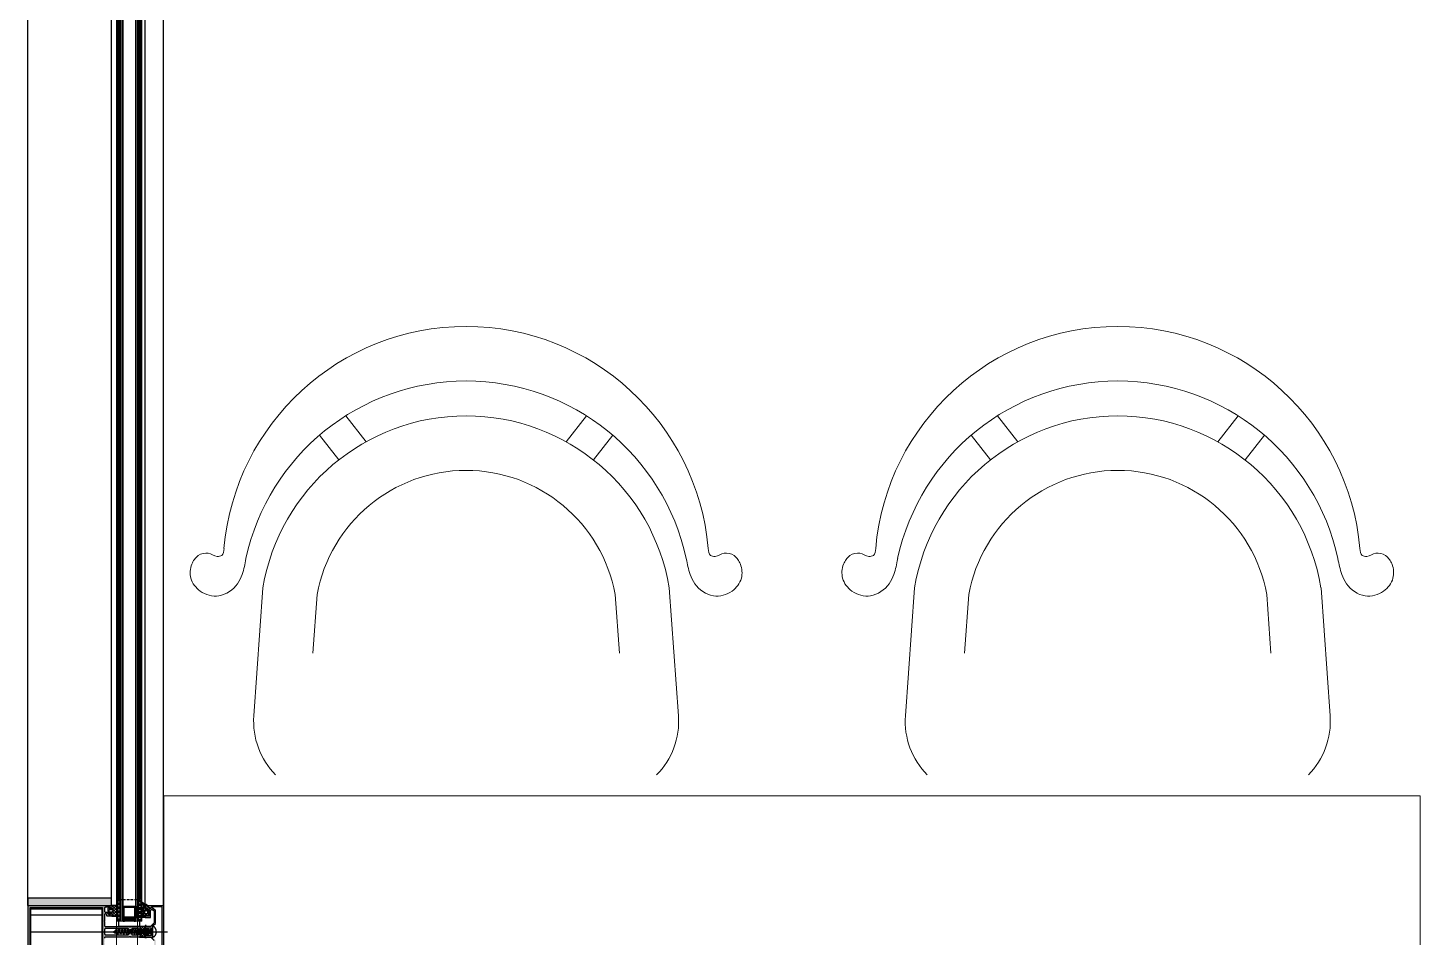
# Model space of a CAD drawing. Header units: millimetres. Extents: x 809 to 8159, y 33 to 4533.
# Drawn here: x 4970.9 to 5103.8, y 2002 to 2088.9 of the extents above; entities that cross this region are included whole.
import ezdxf

# ---------------------------------------------------------------- set-up
doc = ezdxf.new("R2010")
doc.units = ezdxf.units.MM
doc.linetypes.add('DASHDOT', pattern=[25.4, 12.7, -6.35, 0, -6.35])
doc.linetypes.add('HIDDEN', pattern=[0.375, 0.25, -0.125])
for name, color, linetype in [('1', 3, 'Continuous'), ('11', 11, 'Continuous'), ('3', 11, 'Continuous'), ('5', 11, 'Continuous'), ('EKSEN', 11, 'Continuous'), ('FITILLER', 240, 'Continuous'), ('GORUNUS-TARAMA', 11, 'Continuous')]:
    doc.layers.add(name, color=color, linetype=linetype)
doc.layers.add('cam', color=5, linetype='Continuous', lineweight=0)
doc.layers.add('TEFRİŞ', color=130, linetype='Continuous', lineweight=0)

# ---------------------------------------------------------------- blocks, each defined once
blk = doc.blocks.new('wewefwef')
at = {"layer": 'TEFRİŞ'}
for p, q in [((20075.6652, -18240.6347, 0.271), (20075.5429, -18240.6434, 0.271)), ((20076.6181, -18240.6347, 0.271), (20076.7404, -18240.6434, 0.271)), ((20075.6055, -18240.6912, 0.271), (20075.5493, -18240.6952, 0.271)), ((20076.6778, -18240.6912, 0.271), (20076.734, -18240.6952, 0.271)), ((20075.3973, -18240.6975, 0.271), (20075.4207, -18240.7159, 0.271)), ((20076.886, -18240.6975, 0.271), (20076.8626, -18240.7159, 0.271)), ((20075.3787, -18240.7226, 0.271), (20075.4034, -18240.742, 0.271)), ((20076.9046, -18240.7226, 0.271), (20076.8799, -18240.742, 0.271)), ((20075.3787, -18240.9523, 0.271), (20075.4034, -18240.933, 0.271)), ((20076.9046, -18240.9523, 0.271), (20076.8799, -18240.933, 0.271)), ((20075.3973, -18240.9775, 0.271), (20075.4207, -18240.9591, 0.271)), ((20076.886, -18240.9775, 0.271), (20076.8626, -18240.9591, 0.271)), ((20075.6055, -18240.9838, 0.271), (20075.5493, -18240.9798, 0.271)), ((20076.6778, -18240.9838, 0.271), (20076.734, -18240.9798, 0.271)), ((20075.6652, -18241.0403, 0.271), (20075.5429, -18241.0316, 0.271)), ((20076.6181, -18241.0403, 0.271), (20076.7404, -18241.0316, 0.271)), ((20075.6652, -18241.257, 0.271), (20075.5429, -18241.2658, 0.271)), ((20076.6181, -18241.257, 0.271), (20076.7404, -18241.2658, 0.271)), ((20075.6055, -18241.3135, 0.271), (20075.5493, -18241.3175, 0.271)), ((20076.6778, -18241.3135, 0.271), (20076.734, -18241.3175, 0.271)), ((20075.3973, -18241.3198, 0.271), (20075.4207, -18241.3382, 0.271)), ((20076.886, -18241.3198, 0.271), (20076.8626, -18241.3382, 0.271)), ((20075.3787, -18241.345, 0.271), (20075.4034, -18241.3644, 0.271)), ((20076.9046, -18241.345, 0.271), (20076.8799, -18241.3644, 0.271)), ((20075.3787, -18241.5747, 0.271), (20075.4034, -18241.5553, 0.271)), ((20076.9046, -18241.5747, 0.271), (20076.8799, -18241.5553, 0.271)), ((20075.3973, -18241.5999, 0.271), (20075.4207, -18241.5815, 0.271)), ((20076.886, -18241.5999, 0.271), (20076.8626, -18241.5815, 0.271)), ((20075.6055, -18241.6062, 0.271), (20075.5493, -18241.6022, 0.271)), ((20076.6778, -18241.6062, 0.271), (20076.734, -18241.6022, 0.271)), ((20075.6652, -18241.6627, 0.271), (20075.5429, -18241.6539, 0.271)), ((20076.6181, -18241.6627, 0.271), (20076.7404, -18241.6539, 0.271))]:
    blk.add_line(p, q, dxfattribs=at)
at = {"layer": 'TEFRİŞ', "elevation": 0.271}
blk.add_lwpolyline([(20075.7417, -18241.7487), (20075.7417, -18240.5487), (20076.5417, -18240.5487), (20076.5417, -18241.7487)], close=True, dxfattribs=at)
at = {"layer": 'TEFRİŞ'}
for centre, radius, start, end in [((20075.5255, -18240.8375, 0.271), 0.2321, 94.9757, 180), ((20076.7579, -18240.8375, 0.271), 0.2321, 0, 85.0243), ((20075.5605, -18240.8375, 0.271), 0.2151, 102.1958, 180), ((20075.6704, -18240.7074, 0.271), 0.0729, 45.4026, 94.0856), ((20076.6129, -18240.7074, 0.271), 0.0729, 85.9144, 134.5974), ((20076.7228, -18240.8375, 0.271), 0.2151, 0, 77.8042), ((20075.5755, -18240.8375, 0.271), 0.1968, 99.5284, 180), ((20076.7078, -18240.8375, 0.271), 0.1968, 0, 80.4716), ((20075.5755, -18240.8375, 0.271), 0.1447, 100.4339, 180), ((20076.7078, -18240.8375, 0.271), 0.1447, 0, 79.5661), ((20075.5255, -18240.8375, 0.271), 0.2321, 180, 265.0243), ((20075.5605, -18240.8375, 0.271), 0.2151, 180, 257.8042), ((20075.5755, -18240.8375, 0.271), 0.1968, 180, 260.4716), ((20075.5755, -18240.8375, 0.271), 0.1447, 180, 259.5661), ((20076.7078, -18240.8375, 0.271), 0.1447, 280.4339, 0), ((20076.7078, -18240.8375, 0.271), 0.1968, 279.5284, 0), ((20076.7228, -18240.8375, 0.271), 0.2151, 282.1958, 0), ((20076.7579, -18240.8375, 0.271), 0.2321, 274.9757, 0), ((20075.6704, -18240.9676, 0.271), 0.0729, 265.9144, 314.5974), ((20076.6129, -18240.9676, 0.271), 0.0729, 225.4026, 274.0856), ((20075.5255, -18241.4599, 0.271), 0.2321, 94.9757, 180), ((20076.7579, -18241.4599, 0.271), 0.2321, 0, 85.0243), ((20075.5605, -18241.4599, 0.271), 0.2151, 102.1958, 180), ((20076.7228, -18241.4599, 0.271), 0.2151, 0, 77.8042), ((20075.6704, -18241.3298, 0.271), 0.0729, 45.4026, 94.0856), ((20076.6129, -18241.3298, 0.271), 0.0729, 85.9144, 134.5974), ((20075.5755, -18241.4599, 0.271), 0.1968, 99.5284, 180), ((20076.7078, -18241.4599, 0.271), 0.1968, 0, 80.4716), ((20075.5755, -18241.4599, 0.271), 0.1447, 100.4339, 180), ((20076.7078, -18241.4599, 0.271), 0.1447, 0, 79.5661), ((20075.5255, -18241.4599, 0.271), 0.2321, 180, 265.0243), ((20075.5605, -18241.4599, 0.271), 0.2151, 180, 257.8042), ((20075.5755, -18241.4599, 0.271), 0.1968, 180, 260.4716), ((20075.5755, -18241.4599, 0.271), 0.1447, 180, 259.5661), ((20076.7078, -18241.4599, 0.271), 0.1447, 280.4339, 0), ((20076.7078, -18241.4599, 0.271), 0.1968, 279.5284, 0), ((20076.7228, -18241.4599, 0.271), 0.2151, 282.1958, 0), ((20076.7579, -18241.4599, 0.271), 0.2321, 274.9757, 0), ((20075.6704, -18241.5899, 0.271), 0.0729, 265.9144, 314.5974), ((20076.6129, -18241.5899, 0.271), 0.0729, 225.4026, 274.0856)]:
    blk.add_arc(centre, radius, start, end, dxfattribs=at)
for points in [[(20075.5151, -18240.6273, 0.271), (20075.5302, -18240.6235, 0.271), (20075.539, -18240.6191, 0.271), (20075.5506, -18240.6013, 0.271), (20075.5461, -18240.5836, 0.271), (20075.5337, -18240.5747, 0.271), (20075.5204, -18240.5756, 0.271), (20075.5122, -18240.5817, 0.271), (20075.5099, -18240.5911, 0.271), (20075.5129, -18240.5996, 0.271), (20075.512, -18240.6041, 0.271), (20075.5053, -18240.6063, 0.271)], [(20076.7682, -18240.6273, 0.271), (20076.7531, -18240.6235, 0.271), (20076.7443, -18240.6191, 0.271), (20076.7327, -18240.6013, 0.271), (20076.7372, -18240.5836, 0.271), (20076.7496, -18240.5747, 0.271), (20076.7629, -18240.5756, 0.271), (20076.7711, -18240.5817, 0.271), (20076.7734, -18240.5911, 0.271), (20076.7704, -18240.5996, 0.271), (20076.7713, -18240.6041, 0.271), (20076.778, -18240.6063, 0.271)], [(20075.5151, -18241.0477, 0.271), (20075.5302, -18241.0514, 0.271), (20075.539, -18241.0559, 0.271), (20075.5506, -18241.0736, 0.271), (20075.5461, -18241.0914, 0.271), (20075.5337, -18241.1003, 0.271), (20075.5204, -18241.0994, 0.271), (20075.5122, -18241.0933, 0.271), (20075.5099, -18241.0838, 0.271), (20075.5129, -18241.0753, 0.271), (20075.512, -18241.0708, 0.271), (20075.5053, -18241.0687, 0.271)], [(20076.7682, -18241.0477, 0.271), (20076.7531, -18241.0514, 0.271), (20076.7443, -18241.0559, 0.271), (20076.7327, -18241.0736, 0.271), (20076.7372, -18241.0914, 0.271), (20076.7496, -18241.1003, 0.271), (20076.7629, -18241.0994, 0.271), (20076.7711, -18241.0933, 0.271), (20076.7734, -18241.0838, 0.271), (20076.7704, -18241.0753, 0.271), (20076.7713, -18241.0708, 0.271), (20076.778, -18241.0687, 0.271)], [(20075.5151, -18241.2496, 0.271), (20075.5302, -18241.2459, 0.271), (20075.539, -18241.2415, 0.271), (20075.5506, -18241.2237, 0.271), (20075.5461, -18241.2059, 0.271), (20075.5337, -18241.197, 0.271), (20075.5204, -18241.1979, 0.271), (20075.5122, -18241.204, 0.271), (20075.5099, -18241.2135, 0.271), (20075.5129, -18241.222, 0.271), (20075.512, -18241.2265, 0.271), (20075.5053, -18241.2287, 0.271)], [(20076.7682, -18241.2496, 0.271), (20076.7531, -18241.2459, 0.271), (20076.7443, -18241.2415, 0.271), (20076.7327, -18241.2237, 0.271), (20076.7372, -18241.2059, 0.271), (20076.7496, -18241.197, 0.271), (20076.7629, -18241.1979, 0.271), (20076.7711, -18241.204, 0.271), (20076.7734, -18241.2135, 0.271), (20076.7704, -18241.222, 0.271), (20076.7713, -18241.2265, 0.271), (20076.778, -18241.2287, 0.271)], [(20075.5151, -18241.6701, 0.271), (20075.5302, -18241.6738, 0.271), (20075.539, -18241.6782, 0.271), (20075.5506, -18241.696, 0.271), (20075.5461, -18241.7138, 0.271), (20075.5337, -18241.7227, 0.271), (20075.5204, -18241.7218, 0.271), (20075.5122, -18241.7157, 0.271), (20075.5099, -18241.7062, 0.271), (20075.5129, -18241.6977, 0.271), (20075.512, -18241.6932, 0.271), (20075.5053, -18241.691, 0.271)], [(20076.7682, -18241.6701, 0.271), (20076.7531, -18241.6738, 0.271), (20076.7443, -18241.6782, 0.271), (20076.7327, -18241.696, 0.271), (20076.7372, -18241.7138, 0.271), (20076.7496, -18241.7227, 0.271), (20076.7629, -18241.7218, 0.271), (20076.7711, -18241.7157, 0.271), (20076.7734, -18241.7062, 0.271), (20076.7704, -18241.6977, 0.271), (20076.7713, -18241.6932, 0.271), (20076.778, -18241.691, 0.271)]]:
    blk.add_spline(points, degree=3, dxfattribs=at)
blk = doc.blocks.new('ajsdfxcvzx')
h = blk.add_hatch(color=256)
edge = h.paths.add_edge_path()
edge.add_line((36934.79, -6586.48), (36934.72, -6586.48))
edge.add_line((36934.72, -6586.48), (36934.72, -6586.39))
edge.add_line((36934.72, -6586.39), (36934.24, -6586.39))
edge.add_arc((36934.24, -6586.49), 0.1, 90, 180)
edge.add_line((36934.14, -6586.49), (36934.14, -6586.77))
edge.add_arc((36934.24, -6586.77), 0.1, 180, 270)
edge.add_line((36934.24, -6586.87), (36934.32, -6586.87))
edge.add_arc((36934.32, -6586.92), 0.05, 405, 450, ccw=False)
edge.add_line((36934.36, -6586.88), (36934.53, -6587.05))
edge.add_arc((36934.56, -6587.02), 0.05, 225, 270)
edge.add_line((36934.56, -6587.07), (36934.72, -6587.07))
edge.add_line((36934.72, -6587.07), (36934.72, -6586.98))
edge.add_line((36934.72, -6586.98), (36934.79, -6586.98))
edge.add_arc((36934.79, -6587.03), 0.05, 0, 90, ccw=False)
edge.add_line((36934.84, -6587.03), (36934.84, -6587.23))
edge.add_line((36934.84, -6587.23), (36934.4, -6587.23))
edge.add_arc((36934.4, -6587.18), 0.05, 180, 270, ccw=False)
edge.add_line((36934.35, -6587.18), (36934.35, -6587.11))
edge.add_arc((36934.3, -6587.11), 0.05, 360, 405)
edge.add_line((36934.34, -6587.07), (36934.3, -6587.04))
edge.add_arc((36934.27, -6587.08), 0.05, 405, 450)
edge.add_line((36934.27, -6587.03), (36934.19, -6587.03))
edge.add_arc((36934.19, -6587.08), 0.05, 90, 180)
edge.add_line((36934.14, -6587.08), (36934.14, -6587.33))
edge.add_line((36934.14, -6587.33), (36934.14, -6587.7))
edge.add_line((36934.14, -6587.7), (36934.11, -6587.73))
edge.add_line((36934.11, -6587.73), (36934.14, -6587.76))
edge.add_line((36934.14, -6587.76), (36934.14, -6588.13))
edge.add_arc((36934.23, -6588.13), 0.0919, 174.9295, 270.955)
edge.add_line((36934.23, -6588.23), (36936.51, -6588.23))
edge.add_arc((36936.53, -6588.23), 0.02, 180, 360)
edge.add_line((36936.55, -6588.23), (36936.57, -6588.23))
edge.add_arc((36936.59, -6588.23), 0.02, 180, 360)
edge.add_line((36936.61, -6588.23), (36937.54, -6588.23))
edge.add_line((36937.54, -6588.23), (36937.54, -6588.37))
edge.add_arc((36937.48, -6588.37), 0.06, 270, 360, ccw=False)
edge.add_line((36937.48, -6588.43), (36937.48, -6588.5))
edge.add_arc((36937.45, -6588.5), 0.03, 270, 360, ccw=False)
edge.add_line((36937.45, -6588.53), (36937.41, -6588.53))
edge.add_arc((36937.41, -6588.5), 0.03, 180, 270, ccw=False)
edge.add_line((36937.38, -6588.5), (36937.38, -6588.43))
edge.add_line((36937.38, -6588.43), (36936.74, -6588.43))
edge.add_line((36936.74, -6588.43), (36936.74, -6588.68))
edge.add_line((36936.74, -6588.68), (36936.69, -6588.73))
edge.add_line((36936.69, -6588.73), (36936.74, -6588.78))
edge.add_line((36936.74, -6588.78), (36936.74, -6589.03))
edge.add_line((36936.74, -6589.03), (36937.38, -6589.03))
edge.add_line((36937.38, -6589.03), (36937.38, -6588.96))
edge.add_arc((36937.41, -6588.96), 0.03, 90, 180, ccw=False)
edge.add_line((36937.41, -6588.93), (36937.45, -6588.93))
edge.add_arc((36937.45, -6588.96), 0.03, 0, 90, ccw=False)
edge.add_line((36937.48, -6588.96), (36937.48, -6589.03))
edge.add_arc((36937.48, -6589.09), 0.06, 360, 450, ccw=False)
edge.add_line((36937.54, -6589.09), (36937.54, -6589.23))
edge.add_line((36937.54, -6589.23), (36936.61, -6589.23))
edge.add_arc((36936.59, -6589.23), 0.02, 360, 540)
edge.add_line((36936.57, -6589.23), (36936.55, -6589.23))
edge.add_arc((36936.53, -6589.23), 0.02, 360, 540)
edge.add_line((36936.51, -6589.23), (36934.23, -6589.23))
edge.add_arc((36934.23, -6589.32), 0.0919, 449.045, 545.0705)
edge.add_line((36934.14, -6589.33), (36934.14, -6589.7))
edge.add_line((36934.14, -6589.7), (36934.11, -6589.73))
edge.add_line((36934.11, -6589.73), (36934.14, -6589.76))
edge.add_line((36934.14, -6589.76), (36934.14, -6590.13))
edge.add_line((36934.14, -6590.13), (36934.14, -6590.38))
edge.add_arc((36934.19, -6590.38), 0.05, 180, 270)
edge.add_line((36934.19, -6590.43), (36934.27, -6590.43))
edge.add_arc((36934.27, -6590.38), 0.05, 270, 315)
edge.add_line((36934.3, -6590.41), (36934.34, -6590.38))
edge.add_arc((36934.3, -6590.34), 0.05, 315, 360)
edge.add_line((36934.35, -6590.34), (36934.35, -6590.28))
edge.add_arc((36934.4, -6590.28), 0.05, 90, 180, ccw=False)
edge.add_line((36934.4, -6590.23), (36934.84, -6590.23))
edge.add_line((36934.84, -6590.23), (36934.84, -6590.43))
edge.add_arc((36934.79, -6590.43), 0.05, 270, 360, ccw=False)
edge.add_line((36934.79, -6590.48), (36934.72, -6590.48))
edge.add_line((36934.72, -6590.48), (36934.72, -6590.39))
edge.add_line((36934.72, -6590.39), (36934.56, -6590.39))
edge.add_arc((36934.56, -6590.44), 0.05, 450, 495)
edge.add_line((36934.53, -6590.4), (36934.36, -6590.57))
edge.add_arc((36934.32, -6590.54), 0.05, 270, 315, ccw=False)
edge.add_line((36934.32, -6590.59), (36934.24, -6590.59))
edge.add_arc((36934.24, -6590.69), 0.1, 90, 180)
edge.add_line((36934.14, -6590.69), (36934.14, -6590.97))
edge.add_arc((36934.24, -6590.97), 0.1, 180, 270)
edge.add_line((36934.24, -6591.07), (36934.72, -6591.07))
edge.add_line((36934.72, -6591.07), (36934.72, -6590.98))
edge.add_line((36934.72, -6590.98), (36934.79, -6590.98))
edge.add_arc((36934.79, -6591.03), 0.05, 0, 90, ccw=False)
edge.add_line((36934.84, -6591.03), (36934.84, -6591.23))
edge.add_line((36934.84, -6591.23), (36926.85, -6591.23))
edge.add_line((36926.85, -6591.23), (36926.85, -6586.23))
edge.add_line((36926.85, -6586.23), (36934.84, -6586.23))
edge.add_line((36934.84, -6586.23), (36934.84, -6586.43))
edge.add_arc((36934.79, -6586.43), 0.05, 270, 360, ccw=False)
h.paths.add_polyline_path([(36933.95, -6591.02), (36927.05, -6591.02), (36927.05, -6586.42), (36933.95, -6586.42), (36933.95, -6588.72)], flags=16)
edge = h.paths.add_edge_path(flags=16)
edge.add_arc((36936.35, -6588.52), 0.1, 360, 450)
edge.add_line((36936.35, -6588.42), (36934.25, -6588.42))
edge.add_arc((36934.25, -6588.52), 0.1, 90, 180)
edge.add_line((36934.15, -6588.52), (36934.15, -6588.92))
edge.add_arc((36934.25, -6588.92), 0.1, 180, 270)
edge.add_line((36934.25, -6589.02), (36936.35, -6589.02))
edge.add_arc((36936.35, -6588.92), 0.1, 270, 360)
edge.add_line((36936.45, -6588.92), (36936.45, -6588.52))
h = blk.add_hatch()
h.set_pattern_fill('NET', color=256, angle=180, style=0)
h.set_pattern_definition([(180, (36878.66936, -6595.18393), (2e-17, 0.125), []), (90, (36878.66936, -6595.18393), (0.125, 2e-18), [])])
h.paths.add_polyline_path([(36937.09, -6587.43), (36935.93, -6587.43), (36935.93, -6587.73), (36936.13, -6587.69), (36936.37, -6587.67), (36936.62, -6587.67), (36936.95, -6587.7), (36937.09, -6587.72)])
h = blk.add_hatch(color=256)
edge = h.paths.add_edge_path()
edge.add_line((36938.41, -6590.2), (36938.41, -6590.8))
edge.add_line((36938.41, -6590.8), (36938.13, -6591.04))
edge.add_line((36938.13, -6591.04), (36938.13, -6590.83))
edge.add_line((36938.13, -6590.83), (36938.06, -6590.83))
edge.add_arc((36938.06, -6590.88), 0.05, 90, 180)
edge.add_line((36938.01, -6590.88), (36938.01, -6591.22))
edge.add_line((36938.01, -6591.22), (36938.12, -6591.22))
edge.add_line((36938.12, -6591.22), (36938.47, -6590.92))
edge.add_arc((36938.5, -6590.96), 0.05, 40, 130, ccw=False)
edge.add_line((36938.54, -6590.93), (36938.62, -6591.02))
edge.add_arc((36938.66, -6590.99), 0.05, 220, 310)
edge.add_line((36938.69, -6591.02), (36938.99, -6590.77))
edge.add_arc((36938.96, -6590.73), 0.05, 310, 360)
edge.add_line((36939.01, -6590.73), (36939.01, -6589.55))
edge.add_arc((36938.96, -6589.55), 0.05, 0, 45)
edge.add_line((36939, -6589.52), (36938.82, -6589.34))
edge.add_line((36938.82, -6589.34), (36938.78, -6589.34))
edge.add_line((36938.78, -6589.34), (36938.78, -6589.3))
edge.add_line((36938.78, -6589.3), (36938.72, -6589.24))
edge.add_arc((36938.76, -6589.21), 0.05, 180, 225, ccw=False)
edge.add_line((36938.71, -6589.21), (36938.71, -6588.25))
edge.add_arc((36938.76, -6588.25), 0.05, 135, 180, ccw=False)
edge.add_line((36938.72, -6588.21), (36938.78, -6588.16))
edge.add_line((36938.78, -6588.16), (36938.78, -6588.11))
edge.add_line((36938.78, -6588.11), (36938.82, -6588.11))
edge.add_line((36938.82, -6588.11), (36939, -6587.94))
edge.add_arc((36938.96, -6587.9), 0.05, 315, 360)
edge.add_line((36939.01, -6587.9), (36939.01, -6586.72))
edge.add_arc((36938.96, -6586.72), 0.05, 360, 410)
edge.add_line((36938.99, -6586.68), (36938.69, -6586.43))
edge.add_arc((36938.66, -6586.47), 0.05, 50, 140)
edge.add_line((36938.62, -6586.43), (36938.54, -6586.52))
edge.add_arc((36938.5, -6586.49), 0.05, 230, 320, ccw=False)
edge.add_line((36938.47, -6586.53), (36938.12, -6586.23))
edge.add_line((36938.12, -6586.23), (36938.01, -6586.23))
edge.add_line((36938.01, -6586.23), (36938.01, -6586.57))
edge.add_arc((36938.06, -6586.57), 0.05, 180, 270)
edge.add_line((36938.06, -6586.62), (36938.13, -6586.62))
edge.add_line((36938.13, -6586.62), (36938.13, -6586.41))
edge.add_line((36938.13, -6586.41), (36938.41, -6586.65))
edge.add_line((36938.41, -6586.65), (36938.41, -6587.25))
edge.add_line((36938.41, -6587.25), (36938.13, -6587.25))
edge.add_line((36938.13, -6587.25), (36938.13, -6587.12))
edge.add_line((36938.13, -6587.12), (36938.06, -6587.12))
edge.add_arc((36938.06, -6587.17), 0.05, 90, 180)
edge.add_line((36938.01, -6587.17), (36938.01, -6587.37))
edge.add_line((36938.01, -6587.37), (36938.48, -6587.37))
edge.add_arc((36938.48, -6587.32), 0.05, 270, 360)
edge.add_line((36938.53, -6587.32), (36938.53, -6586.74))
edge.add_arc((36938.58, -6586.74), 0.05, 140, 180, ccw=False)
edge.add_line((36938.54, -6586.71), (36938.63, -6586.6))
edge.add_arc((36938.67, -6586.64), 0.05, 50, 140, ccw=False)
edge.add_line((36938.7, -6586.6), (36938.87, -6586.74))
edge.add_arc((36938.84, -6586.78), 0.05, 0, 50, ccw=False)
edge.add_line((36938.89, -6586.78), (36938.89, -6587.85))
edge.add_arc((36938.84, -6587.85), 0.05, 315, 360, ccw=False)
edge.add_line((36938.88, -6587.89), (36938.55, -6588.21))
edge.add_arc((36938.52, -6588.18), 0.05, 270, 315, ccw=False)
edge.add_line((36938.52, -6588.23), (36938.11, -6588.23))
edge.add_line((36938.11, -6588.23), (36938.11, -6588.13))
edge.add_line((36938.11, -6588.13), (36938.01, -6588.13))
edge.add_line((36938.01, -6588.13), (36938.01, -6588.43))
edge.add_arc((36938.06, -6588.43), 0.05, 180, 270)
edge.add_line((36938.06, -6588.48), (36938.13, -6588.48))
edge.add_line((36938.13, -6588.48), (36938.13, -6588.35))
edge.add_line((36938.13, -6588.35), (36938.51, -6588.35))
edge.add_arc((36938.51, -6588.4), 0.05, 0, 90, ccw=False)
edge.add_line((36938.56, -6588.4), (36938.56, -6589.06))
edge.add_arc((36938.51, -6589.06), 0.05, 270, 360, ccw=False)
edge.add_line((36938.51, -6589.11), (36938.13, -6589.11))
edge.add_line((36938.13, -6589.11), (36938.13, -6588.98))
edge.add_line((36938.13, -6588.98), (36938.06, -6588.98))
edge.add_arc((36938.06, -6589.03), 0.05, 90, 180)
edge.add_line((36938.01, -6589.03), (36938.01, -6589.33))
edge.add_line((36938.01, -6589.33), (36938.11, -6589.33))
edge.add_line((36938.11, -6589.33), (36938.11, -6589.23))
edge.add_line((36938.11, -6589.23), (36938.52, -6589.23))
edge.add_arc((36938.52, -6589.28), 0.05, 45, 90, ccw=False)
edge.add_line((36938.55, -6589.24), (36938.88, -6589.56))
edge.add_arc((36938.84, -6589.6), 0.05, 0, 45, ccw=False)
edge.add_line((36938.89, -6589.6), (36938.89, -6590.67))
edge.add_arc((36938.84, -6590.67), 0.05, -50, 0, ccw=False)
edge.add_line((36938.87, -6590.71), (36938.7, -6590.86))
edge.add_arc((36938.67, -6590.82), 0.05, 220, 310, ccw=False)
edge.add_line((36938.63, -6590.85), (36938.54, -6590.74))
edge.add_arc((36938.58, -6590.71), 0.05, 180, 220, ccw=False)
edge.add_line((36938.53, -6590.71), (36938.53, -6590.13))
edge.add_arc((36938.48, -6590.13), 0.05, 0, 90)
edge.add_line((36938.48, -6590.08), (36938.01, -6590.08))
edge.add_line((36938.01, -6590.08), (36938.01, -6590.28))
edge.add_arc((36938.06, -6590.28), 0.05, 180, 270)
edge.add_line((36938.06, -6590.33), (36938.13, -6590.33))
edge.add_line((36938.13, -6590.33), (36938.13, -6590.2))
edge.add_line((36938.13, -6590.2), (36938.41, -6590.2))
h = blk.add_hatch(color=256)
edge = h.paths.add_edge_path()
edge.add_arc((36939.6, -6591.05), 0.05, 270, 360)
edge.add_line((36939.65, -6591.05), (36939.65, -6586.41))
edge.add_arc((36939.6, -6586.41), 0.05, 0, 90)
edge.add_line((36939.6, -6586.36), (36938.65, -6586.36))
edge.add_line((36938.65, -6586.36), (36938.54, -6586.49))
edge.add_arc((36938.5, -6586.46), 0.05, 230, 320, ccw=False)
edge.add_line((36938.47, -6586.49), (36938.19, -6586.26))
edge.add_arc((36938.2, -6586.25), 0.02, 90, 230, ccw=False)
edge.add_line((36938.2, -6586.23), (36939.73, -6586.23))
edge.add_arc((36939.73, -6586.28), 0.05, 0, 90, ccw=False)
edge.add_line((36939.78, -6586.28), (36939.78, -6591.18))
edge.add_arc((36939.73, -6591.18), 0.05, -90, 0, ccw=False)
edge.add_line((36939.73, -6591.23), (36938.2, -6591.23))
edge.add_arc((36938.2, -6591.21), 0.02, 130, 270, ccw=False)
edge.add_line((36938.19, -6591.19), (36938.47, -6590.96))
edge.add_arc((36938.5, -6591), 0.05, 40, 130, ccw=False)
edge.add_line((36938.54, -6590.96), (36938.65, -6591.1))
edge.add_line((36938.65, -6591.1), (36939.6, -6591.1))
at = {"layer": 'FITILLER'}
h = blk.add_hatch(dxfattribs=at)
h.set_pattern_fill('DOTS', color=256, scale=1.2, angle=135, style=0)
h.set_pattern_definition([(135, (37029.006284, -6727.78783), (-0.079549513, -0.026516504), [0, -0.075])])
h.paths.add_polyline_path([(36934.81, -6586.21), (36934.81, -6585.53), (36926.81, -6585.53), (36926.81, -6586.21)])
h = blk.add_hatch(dxfattribs=at)
h.set_pattern_fill('NET', color=256, scale=1.5, angle=225, style=0)
h.set_pattern_definition([(225, (36952.42699, -6603.21417), (0.1325825, -0.1325825), []), (315, (36952.42699, -6603.21417), (0.1325825, 0.1325825), [])])
edge = h.paths.add_edge_path(flags=16)
edge.add_arc((36938.18, -6586.84), 0.1, 0, 90)
edge.add_line((36938.18, -6586.74), (36938.06, -6586.74))
edge.add_arc((36938.06, -6586.84), 0.1, 90, 180)
edge.add_line((36937.96, -6586.84), (36937.96, -6586.89))
edge.add_arc((36938.06, -6586.89), 0.1, 180, 270)
edge.add_line((36938.06, -6586.99), (36938.18, -6586.99))
edge.add_arc((36938.18, -6586.89), 0.1, 270, 360)
edge.add_line((36938.28, -6586.89), (36938.28, -6586.84))
edge = h.paths.add_edge_path()
edge.add_arc((36938.03, -6585.88), 0.2, 229.7669, 260)
edge.add_line((36937.99, -6586.08), (36938.13, -6586.11))
edge.add_arc((36938.12, -6586.15), 0.05, 15, 80, ccw=False)
edge.add_line((36938.17, -6586.14), (36938.18, -6586.21))
edge.add_line((36938.18, -6586.21), (36938.01, -6586.21))
edge.add_line((36938.01, -6586.21), (36938.01, -6586.59))
edge.add_arc((36938.06, -6586.59), 0.05, 180, 270)
edge.add_line((36938.06, -6586.64), (36938.18, -6586.64))
edge.add_line((36938.18, -6586.64), (36938.18, -6586.54))
edge.add_line((36938.18, -6586.54), (36938.23, -6586.54))
edge.add_line((36938.23, -6586.54), (36938.36, -6586.62))
edge.add_arc((36938.33, -6586.66), 0.05, 0, 60, ccw=False)
edge.add_line((36938.38, -6586.66), (36938.38, -6587.07))
edge.add_arc((36938.33, -6587.07), 0.05, 300, 360, ccw=False)
edge.add_line((36938.36, -6587.12), (36938.23, -6587.19))
edge.add_line((36938.23, -6587.19), (36938.18, -6587.19))
edge.add_line((36938.18, -6587.19), (36938.18, -6587.09))
edge.add_line((36938.18, -6587.09), (36938.06, -6587.09))
edge.add_arc((36938.06, -6587.14), 0.05, 90, 180)
edge.add_line((36938.01, -6587.14), (36938.01, -6587.37))
edge.add_line((36938.01, -6587.37), (36937.66, -6587.37))
edge.add_line((36937.66, -6587.37), (36937.66, -6587.22))
edge.add_line((36937.66, -6587.22), (36937.81, -6587.22))
edge.add_arc((36937.81, -6587.17), 0.05, 270, 360)
edge.add_line((36937.86, -6587.17), (36937.86, -6587.15))
edge.add_arc((36937.81, -6587.15), 0.05, 360, 450)
edge.add_line((36937.81, -6587.1), (36937.66, -6587.1))
edge.add_line((36937.66, -6587.1), (36937.66, -6586.95))
edge.add_line((36937.66, -6586.95), (36937.81, -6586.95))
edge.add_arc((36937.81, -6586.9), 0.05, 270, 360)
edge.add_line((36937.86, -6586.9), (36937.86, -6586.88))
edge.add_arc((36937.81, -6586.88), 0.05, 0, 90)
edge.add_line((36937.81, -6586.83), (36937.66, -6586.83))
edge.add_line((36937.66, -6586.83), (36937.66, -6586.68))
edge.add_line((36937.66, -6586.68), (36937.81, -6586.68))
edge.add_arc((36937.81, -6586.63), 0.05, 270, 360)
edge.add_line((36937.86, -6586.63), (36937.86, -6586.61))
edge.add_arc((36937.81, -6586.61), 0.05, 360, 450)
edge.add_line((36937.81, -6586.56), (36937.66, -6586.56))
edge.add_line((36937.66, -6586.56), (36937.66, -6586.41))
edge.add_line((36937.66, -6586.41), (36937.81, -6586.41))
edge.add_arc((36937.81, -6586.36), 0.05, 270, 360)
edge.add_line((36937.86, -6586.36), (36937.86, -6586.25))
edge.add_arc((36937.81, -6586.25), 0.05, 360, 400)
edge.add_line((36937.85, -6586.22), (36937.58, -6585.9))
edge.add_arc((36937.61, -6585.86), 0.05, 49.7669, 229.7669, ccw=False)
edge.add_line((36937.64, -6585.82), (36937.9, -6586.04))
h = blk.add_hatch(dxfattribs=at)
h.set_pattern_fill('NET', color=256, scale=1.5, angle=225, style=0)
h.set_pattern_definition([(225, (36948.451, -6598.97265), (0.1325825, -0.1325825), []), (315, (36948.451, -6598.97265), (0.1325825, 0.1325825), [])])
edge = h.paths.add_edge_path(flags=16)
edge.add_arc((36934.82, -6586.75), 0.1, -90, 0, ccw=False)
edge.add_line((36934.82, -6586.85), (36934.66, -6586.85))
edge.add_arc((36934.66, -6586.75), 0.1, 180, 270, ccw=False)
edge.add_line((36934.56, -6586.75), (36934.56, -6586.7))
edge.add_arc((36934.66, -6586.7), 0.1, 90, 180, ccw=False)
edge.add_line((36934.66, -6586.6), (36934.82, -6586.6))
edge.add_arc((36934.82, -6586.7), 0.1, 0, 90, ccw=False)
edge.add_line((36934.92, -6586.7), (36934.92, -6586.75))
edge = h.paths.add_edge_path()
edge.add_line((36934.84, -6587.23), (36935.35, -6587.23))
edge.add_arc((36935.35, -6587.22), 0.01, 270, 405)
edge.add_line((36935.36, -6587.21), (36935.25, -6587.1))
edge.add_arc((36935.26, -6587.09), 0.00893, 135, 225, ccw=False)
edge.add_line((36935.25, -6587.09), (36935.36, -6586.98))
edge.add_arc((36935.35, -6586.97), 0.00893, 315, 405)
edge.add_line((36935.36, -6586.96), (36935.25, -6586.85))
edge.add_arc((36935.26, -6586.85), 0.00893, 135, 225, ccw=False)
edge.add_line((36935.25, -6586.84), (36935.36, -6586.73))
edge.add_arc((36935.35, -6586.73), 0.00893, 315, 405)
edge.add_line((36935.36, -6586.72), (36935.25, -6586.61))
edge.add_arc((36935.26, -6586.6), 0.00893, 135, 225, ccw=False)
edge.add_line((36935.25, -6586.6), (36935.36, -6586.49))
edge.add_arc((36935.35, -6586.48), 0.00893, 315, 405)
edge.add_line((36935.36, -6586.48), (36935.25, -6586.37))
edge.add_arc((36935.26, -6586.36), 0.00893, 135, 225, ccw=False)
edge.add_line((36935.25, -6586.35), (36935.36, -6586.24))
edge.add_arc((36935.35, -6586.24), 0.01, 315, 450)
edge.add_line((36935.35, -6586.23), (36934.84, -6586.23))
edge.add_line((36934.84, -6586.23), (36934.84, -6586.45))
edge.add_arc((36934.79, -6586.45), 0.05, 270, 360, ccw=False)
edge.add_line((36934.79, -6586.5), (36934.67, -6586.5))
edge.add_line((36934.67, -6586.5), (36934.67, -6586.4))
edge.add_line((36934.67, -6586.4), (36934.62, -6586.4))
edge.add_line((36934.62, -6586.4), (36934.49, -6586.48))
edge.add_arc((36934.51, -6586.52), 0.05, 120, 180)
edge.add_line((36934.46, -6586.52), (36934.46, -6586.93))
edge.add_arc((36934.51, -6586.93), 0.05, 180, 240)
edge.add_line((36934.49, -6586.98), (36934.62, -6587.05))
edge.add_line((36934.62, -6587.05), (36934.67, -6587.05))
edge.add_line((36934.67, -6587.05), (36934.67, -6586.95))
edge.add_line((36934.67, -6586.95), (36934.79, -6586.95))
edge.add_arc((36934.79, -6587), 0.05, 0, 90, ccw=False)
edge.add_line((36934.84, -6587), (36934.84, -6587.23))
h = blk.add_hatch(dxfattribs=at)
h.set_pattern_fill('NET', color=256, scale=1.5, angle=225, style=0)
h.set_pattern_definition([(225, (36956.32115, -6666.75816), (0.1325825, -0.1325825), []), (315, (36956.32115, -6666.75816), (0.1325825, 0.1325825), [])])
edge = h.paths.add_edge_path(flags=16)
edge.add_arc((36938.02, -6588.7), 0.1, 90, 180, ccw=False)
edge.add_line((36938.02, -6588.6), (36938.17, -6588.6))
edge.add_arc((36938.17, -6588.7), 0.1, 0, 90, ccw=False)
edge.add_line((36938.27, -6588.7), (36938.27, -6588.75))
edge.add_arc((36938.17, -6588.75), 0.1, -90, 0, ccw=False)
edge.add_line((36938.17, -6588.85), (36938.02, -6588.85))
edge.add_arc((36938.02, -6588.75), 0.1, 180, 270, ccw=False)
edge.add_line((36937.92, -6588.75), (36937.92, -6588.7))
edge = h.paths.add_edge_path()
edge.add_line((36938, -6588.23), (36937.48, -6588.23))
edge.add_arc((36937.48, -6588.24), 0.01, 90, 225)
edge.add_line((36937.48, -6588.24), (36937.59, -6588.35))
edge.add_arc((36937.58, -6588.36), 0.00893, -45, 45, ccw=False)
edge.add_line((36937.59, -6588.37), (36937.48, -6588.48))
edge.add_arc((36937.48, -6588.48), 0.00893, 135, 225)
edge.add_line((36937.48, -6588.49), (36937.59, -6588.6))
edge.add_arc((36937.58, -6588.61), 0.00893, -45, 45, ccw=False)
edge.add_line((36937.59, -6588.61), (36937.48, -6588.72))
edge.add_arc((36937.48, -6588.73), 0.00893, 135, 225)
edge.add_line((36937.48, -6588.73), (36937.59, -6588.84))
edge.add_arc((36937.58, -6588.85), 0.00893, -45, 45, ccw=False)
edge.add_line((36937.59, -6588.86), (36937.48, -6588.96))
edge.add_arc((36937.48, -6588.97), 0.00893, 135, 225)
edge.add_line((36937.48, -6588.98), (36937.59, -6589.09))
edge.add_arc((36937.58, -6589.09), 0.00893, -45, 45, ccw=False)
edge.add_line((36937.59, -6589.1), (36937.48, -6589.21))
edge.add_arc((36937.48, -6589.22), 0.01, 135, 270)
edge.add_line((36937.48, -6589.23), (36938, -6589.23))
edge.add_line((36938, -6589.23), (36938, -6589))
edge.add_arc((36938.05, -6589), 0.05, 90, 180, ccw=False)
edge.add_line((36938.05, -6588.95), (36938.17, -6588.95))
edge.add_line((36938.17, -6588.95), (36938.17, -6589.05))
edge.add_line((36938.17, -6589.05), (36938.22, -6589.05))
edge.add_line((36938.22, -6589.05), (36938.35, -6588.98))
edge.add_arc((36938.32, -6588.93), 0.05, 300, 360)
edge.add_line((36938.37, -6588.93), (36938.37, -6588.52))
edge.add_arc((36938.32, -6588.52), 0.05, 0, 60)
edge.add_line((36938.35, -6588.48), (36938.22, -6588.4))
edge.add_line((36938.22, -6588.4), (36938.17, -6588.4))
edge.add_line((36938.17, -6588.4), (36938.17, -6588.5))
edge.add_line((36938.17, -6588.5), (36938.05, -6588.5))
edge.add_arc((36938.05, -6588.45), 0.05, 180, 270, ccw=False)
edge.add_line((36938, -6588.45), (36938, -6588.23))
at = {"linetype": 'HIDDEN'}
for p, q in [((36935.51, -6587.7), (36935.51, -6585.64)), ((36935.51, -6585.64), (36937.51, -6585.64)), ((36937.51, -6585.64), (36937.51, -6587.73))]:
    blk.add_line(p, q, dxfattribs=at)
blk.add_line((36937.51, -6587.72), (36937.51, -6587.73))
at = {"elevation": 0}
for points in [[(36926.85, -6591.23), (36926.85, -6586.23), (36934.84, -6586.23), (36934.84, -6586.43, -0.414214), (36934.79, -6586.48), (36934.72, -6586.48), (36934.72, -6586.39), (36934.24, -6586.39, 0.414214), (36934.14, -6586.49), (36934.14, -6586.77, 0.414214), (36934.24, -6586.87), (36934.32, -6586.87, -0.198912), (36934.36, -6586.88), (36934.53, -6587.05, 0.198912), (36934.56, -6587.07), (36934.72, -6587.07), (36934.72, -6586.98), (36934.79, -6586.98, -0.414214), (36934.84, -6587.03), (36934.84, -6587.23), (36934.4, -6587.23, -0.414214), (36934.35, -6587.18), (36934.35, -6587.11, 0.198912), (36934.34, -6587.07), (36934.3, -6587.04, 0.198912), (36934.27, -6587.03), (36934.19, -6587.03, 0.414214), (36934.14, -6587.08), (36934.14, -6587.33), (36934.14, -6587.7), (36934.11, -6587.73), (36934.14, -6587.76), (36934.14, -6588.13, 0.445362), (36934.23, -6588.23), (36936.51, -6588.23, 1), (36936.55, -6588.23), (36936.57, -6588.23, 1), (36936.61, -6588.23), (36937.54, -6588.23), (36937.54, -6588.37, -0.414214), (36937.48, -6588.43), (36937.48, -6588.5, -0.414214), (36937.45, -6588.53), (36937.41, -6588.53, -0.414214), (36937.38, -6588.5), (36937.38, -6588.43), (36936.74, -6588.43), (36936.74, -6588.68), (36936.69, -6588.73), (36936.74, -6588.78), (36936.74, -6589.03), (36937.38, -6589.03), (36937.38, -6588.96, -0.414214), (36937.41, -6588.93), (36937.45, -6588.93, -0.414214), (36937.48, -6588.96), (36937.48, -6589.03, -0.414214), (36937.54, -6589.09), (36937.54, -6589.23), (36936.61, -6589.23, 1), (36936.57, -6589.23), (36936.55, -6589.23, 1), (36936.51, -6589.23), (36934.23, -6589.23, 0.445362), (36934.14, -6589.33)], [(36938.78, -6589.3), (36938.72, -6589.24, -0.198912), (36938.71, -6589.21), (36938.71, -6588.25, -0.198912), (36938.72, -6588.21), (36938.78, -6588.16), (36938.78, -6588.11), (36938.82, -6588.11), (36939, -6587.94, 0.198912), (36939.01, -6587.9), (36939.01, -6586.72, 0.221695), (36938.99, -6586.68), (36938.69, -6586.43, 0.414214), (36938.62, -6586.43), (36938.54, -6586.52, -0.414214), (36938.47, -6586.53), (36938.12, -6586.23), (36938.01, -6586.23), (36938.01, -6586.57, 0.414214), (36938.06, -6586.62), (36938.13, -6586.62), (36938.13, -6586.41), (36938.41, -6586.65), (36938.41, -6587.25), (36938.13, -6587.25), (36938.13, -6587.12), (36938.06, -6587.12, 0.414214), (36938.01, -6587.17), (36938.01, -6587.37), (36938.48, -6587.37, 0.414214), (36938.53, -6587.32), (36938.53, -6586.74, -0.176327), (36938.54, -6586.71), (36938.63, -6586.6, -0.414214), (36938.7, -6586.6), (36938.87, -6586.74, -0.221695), (36938.89, -6586.78), (36938.89, -6587.85, -0.198912), (36938.88, -6587.89), (36938.55, -6588.21, -0.198912), (36938.52, -6588.23), (36938.11, -6588.23), (36938.11, -6588.13), (36938.01, -6588.13), (36938.01, -6588.43, 0.414214), (36938.06, -6588.48), (36938.13, -6588.48), (36938.13, -6588.35), (36938.51, -6588.35, -0.414214), (36938.56, -6588.4), (36938.56, -6589.06, -0.414214), (36938.51, -6589.11), (36938.13, -6589.11), (36938.13, -6588.98), (36938.06, -6588.98, 0.414214), (36938.01, -6589.03), (36938.01, -6589.33)], [(36938.11, -6589.33), (36938.11, -6589.23), (36938.52, -6589.23, -0.198912), (36938.55, -6589.24), (36938.88, -6589.56, -0.198912)]]:
    blk.add_lwpolyline(points, format="xyb", dxfattribs=at)
for points in [[(36933.95, -6591.02), (36927.05, -6591.02), (36927.05, -6586.42), (36933.95, -6586.42), (36933.95, -6588.72)], [(36937.11, -6587.43), (36935.93, -6587.43), (36935.93, -6586.28), (36937.11, -6586.28)], [(36937.09, -6587.43), (36935.93, -6587.43), (36935.93, -6587.73), (36936.13, -6587.69), (36936.37, -6587.67), (36936.62, -6587.67), (36936.95, -6587.7), (36937.09, -6587.72)], [(36937.01, -6587.33), (36936.03, -6587.33), (36936.03, -6586.38), (36937.01, -6586.38)]]:
    blk.add_lwpolyline(points, close=True, dxfattribs=at)
for points in [[(36939.6, -6591.1, 0.414214), (36939.65, -6591.05), (36939.65, -6586.41, 0.414214), (36939.6, -6586.36), (36938.65, -6586.36), (36938.54, -6586.49, -0.414214), (36938.47, -6586.49), (36938.19, -6586.26, -0.700208), (36938.2, -6586.23), (36939.73, -6586.23, -0.414214), (36939.78, -6586.28), (36939.78, -6591.18, -0.414214), (36939.73, -6591.23), (36938.2, -6591.23, -0.700208), (36938.19, -6591.19), (36938.47, -6590.96, -0.414214), (36938.54, -6590.96), (36938.65, -6591.1)], [(36936.45, -6588.52, 0.414214), (36936.35, -6588.42), (36934.25, -6588.42, 0.414214), (36934.15, -6588.52), (36934.15, -6588.92, 0.414214), (36934.25, -6589.02), (36936.35, -6589.02, 0.414214), (36936.45, -6588.92)]]:
    blk.add_lwpolyline(points, format="xyb", close=True, dxfattribs=at)
at = {"layer": '1', "linetype": 'DASHDOT', "ltscale": 10}
for p, q in [((36938.33, -6588.48), (36938.23, -6588.97)), ((36938.36, -6588.58), (36938.23, -6588.97)), ((36938.33, -6588.48), (36938.36, -6588.58)), ((36938.49, -6588.58), (36938.36, -6588.58)), ((36938.39, -6588.87), (36938.53, -6588.48)), ((36938.53, -6588.48), (36938.43, -6588.97)), ((36938.56, -6588.58), (36938.43, -6588.97)), ((36938.53, -6588.48), (36938.56, -6588.58)), ((36938.72, -6588.58), (36938.56, -6588.58)), ((36938.56, -6588.58), (36938.56, -6588.58)), ((36938.72, -6588.25), (36938.72, -6589.2)), ((36938.87, -6588.25), (36938.72, -6588.25)), ((36938.39, -6588.87), (36938.26, -6588.87)), ((36938.43, -6588.97), (36938.39, -6588.87)), ((36938.56, -6588.87), (36938.46, -6588.87)), ((36938.72, -6588.87), (36938.46, -6588.87)), ((36938.56, -6588.87), (36938.56, -6588.87)), ((36938.56, -6588.87), (36938.56, -6588.87)), ((36938.56, -6588.87), (36938.57, -6588.87)), ((36938.56, -6588.87), (36938.57, -6588.87)), ((36938.87, -6589.2), (36938.72, -6589.2))]:
    blk.add_line(p, q, dxfattribs=at)
for centre, radius, start, end in [((36938.43, -6588.73), 0.653, 8.4072, 46.688), ((36938.43, -6588.73), 0.653, 313.312, 351.5928), ((36939.16, -6588.73), 0.13, 132.6849, 227.3151)]:
    blk.add_arc(centre, radius, start, end, dxfattribs=at)
at = {"layer": '11'}
for p, q in [((36934.92, -6588.73), (36935.18, -6588.64)), ((36934.92, -6588.73), (36935.12, -6588.82)), ((36935.12, -6588.81), (36935.23, -6588.51)), ((36935.16, -6588.91), (36935.12, -6588.81)), ((36935.23, -6588.51), (36935.16, -6588.91)), ((36935.26, -6588.61), (36935.16, -6588.91)), ((36935.23, -6588.51), (36935.26, -6588.61)), ((36935.26, -6588.61), (36935.33, -6588.58)), ((36935.49, -6588.58), (36935.34, -6588.58)), ((36935.38, -6588.87), (36935.52, -6588.48)), ((36935.38, -6588.87), (36935.52, -6588.48)), ((36935.52, -6588.48), (36935.42, -6588.97)), ((36935.56, -6588.58), (36935.42, -6588.97)), ((36935.52, -6588.48), (36935.56, -6588.58)), ((36935.77, -6588.58), (36935.56, -6588.58)), ((36935.67, -6588.87), (36935.81, -6588.48)), ((36935.67, -6588.87), (36935.81, -6588.48)), ((36935.81, -6588.48), (36935.71, -6588.97)), ((36935.84, -6588.58), (36935.71, -6588.97)), ((36935.81, -6588.48), (36935.84, -6588.58)), ((36936.06, -6588.58), (36935.84, -6588.58)), ((36935.96, -6588.87), (36936.09, -6588.48)), ((36935.96, -6588.87), (36936.09, -6588.48)), ((36936.09, -6588.48), (36935.99, -6588.97)), ((36936.13, -6588.58), (36935.99, -6588.97)), ((36936.09, -6588.48), (36936.13, -6588.58)), ((36936.34, -6588.58), (36936.13, -6588.58)), ((36936.24, -6588.87), (36936.38, -6588.48)), ((36936.24, -6588.87), (36936.38, -6588.48)), ((36936.38, -6588.48), (36936.28, -6588.97)), ((36936.41, -6588.58), (36936.28, -6588.97)), ((36936.38, -6588.48), (36936.41, -6588.58)), ((36936.58, -6588.58), (36936.41, -6588.58)), ((36936.48, -6588.87), (36936.62, -6588.48)), ((36936.48, -6588.87), (36936.62, -6588.48)), ((36936.62, -6588.48), (36936.52, -6588.97)), ((36936.65, -6588.58), (36936.52, -6588.97)), ((36936.62, -6588.48), (36936.65, -6588.58)), ((36936.82, -6588.58), (36936.65, -6588.58)), ((36936.72, -6588.87), (36936.86, -6588.48)), ((36936.72, -6588.87), (36936.86, -6588.48)), ((36936.86, -6588.48), (36936.76, -6588.97)), ((36936.89, -6588.58), (36936.76, -6588.97)), ((36936.86, -6588.48), (36936.89, -6588.58)), ((36937.06, -6588.58), (36936.89, -6588.58)), ((36936.96, -6588.87), (36937.1, -6588.48)), ((36937.1, -6588.48), (36937, -6588.97)), ((36937.13, -6588.58), (36937, -6588.97)), ((36937.1, -6588.48), (36937.13, -6588.58)), ((36937.29, -6588.58), (36937.13, -6588.58)), ((36937.19, -6588.87), (36937.33, -6588.48)), ((36937.33, -6588.48), (36937.23, -6588.97)), ((36937.36, -6588.58), (36937.23, -6588.97)), ((36937.33, -6588.48), (36937.36, -6588.58)), ((36937.49, -6588.58), (36937.36, -6588.58)), ((36937.39, -6588.87), (36937.53, -6588.48)), ((36937.39, -6588.87), (36937.53, -6588.48)), ((36937.53, -6588.48), (36937.43, -6588.97)), ((36937.56, -6588.58), (36937.43, -6588.97)), ((36937.53, -6588.48), (36937.56, -6588.58)), ((36937.69, -6588.58), (36937.56, -6588.58)), ((36937.73, -6588.48), (36937.59, -6588.87)), ((36937.63, -6588.97), (36937.73, -6588.48)), ((36937.76, -6588.58), (36937.63, -6588.97)), ((36937.73, -6588.48), (36937.76, -6588.58)), ((36937.89, -6588.58), (36937.76, -6588.58)), ((36937.79, -6588.87), (36937.93, -6588.48)), ((36937.93, -6588.48), (36937.83, -6588.97)), ((36937.96, -6588.58), (36937.83, -6588.97)), ((36937.93, -6588.48), (36937.96, -6588.58)), ((36938.09, -6588.58), (36937.96, -6588.58)), ((36937.99, -6588.87), (36938.13, -6588.48)), ((36938.13, -6588.48), (36938.03, -6588.97)), ((36938.16, -6588.58), (36938.03, -6588.97)), ((36938.13, -6588.48), (36938.16, -6588.58)), ((36938.29, -6588.58), (36938.16, -6588.58)), ((36938.19, -6588.87), (36938.33, -6588.48)), ((36935.18, -6588.84), (36935.23, -6588.87)), ((36935.38, -6588.87), (36935.24, -6588.87)), ((36935.42, -6588.97), (36935.38, -6588.87)), ((36935.67, -6588.87), (36935.46, -6588.87)), ((36935.71, -6588.97), (36935.67, -6588.87)), ((36935.96, -6588.87), (36935.74, -6588.87)), ((36935.99, -6588.97), (36935.96, -6588.87)), ((36936.24, -6588.87), (36936.03, -6588.87)), ((36936.28, -6588.97), (36936.24, -6588.87)), ((36936.48, -6588.87), (36936.31, -6588.87)), ((36936.52, -6588.97), (36936.48, -6588.87)), ((36936.72, -6588.87), (36936.55, -6588.87)), ((36936.76, -6588.97), (36936.72, -6588.87)), ((36936.96, -6588.87), (36936.79, -6588.87)), ((36937, -6588.97), (36936.96, -6588.87)), ((36937.19, -6588.87), (36937.03, -6588.87)), ((36937.23, -6588.97), (36937.19, -6588.87)), ((36937.39, -6588.87), (36937.26, -6588.87)), ((36937.43, -6588.97), (36937.39, -6588.87)), ((36937.59, -6588.87), (36937.46, -6588.87)), ((36937.59, -6588.87), (36937.63, -6588.97)), ((36937.79, -6588.87), (36937.66, -6588.87)), ((36937.83, -6588.97), (36937.79, -6588.87)), ((36937.99, -6588.87), (36937.86, -6588.87)), ((36938.03, -6588.97), (36937.99, -6588.87)), ((36938.19, -6588.87), (36938.06, -6588.87)), ((36938.23, -6588.97), (36938.19, -6588.87))]:
    blk.add_line(p, q, dxfattribs=at)
for centre, start, end in [((36935.34, -6588.6), 90, 109.1116), ((36935.24, -6588.85), 245.3251, 270)]:
    blk.add_arc(centre, 0.02, start, end, dxfattribs=at)
at = {"layer": '3'}
for p, q in [((36935.51, -6588.18), (36935.51, -6587.73)), ((36935.51, -6588.18), (36937.51, -6588.18)), ((36937.51, -6588.18), (36937.51, -6587.73))]:
    blk.add_line(p, q, dxfattribs=at)
at = {"layer": '5'}
for p, q in [((36938.01, -6586.47), (36938.01, -6408.95)), ((36926.81, -6586.23), (36926.81, -6485.08)), ((36934.81, -6586.23), (36934.81, -6485.08)), ((36939.78, -6586.23), (36939.78, -6485.08))]:
    blk.add_line(p, q, dxfattribs=at)
at = {"layer": 'cam'}
for p, q in [((36937.11, -6485.08), (36937.11, -6587.73)), ((36937.21, -6485.08), (36937.21, -6587.73)), ((36937.31, -6485.08), (36937.31, -6587.73)), ((36937.41, -6485.08), (36937.41, -6587.73)), ((36937.51, -6485.08), (36937.51, -6585.6)), ((36937.61, -6485.08), (36937.61, -6587.73)), ((36937.71, -6485.08), (36937.71, -6587.73)), ((36935.31, -6485.13), (36935.31, -6587.73)), ((36935.41, -6485.13), (36935.41, -6587.73)), ((36935.51, -6485.13), (36935.51, -6585.61)), ((36935.61, -6485.13), (36935.61, -6587.73)), ((36935.71, -6485.13), (36935.71, -6587.73)), ((36935.81, -6485.13), (36935.81, -6587.73)), ((36935.91, -6485.13), (36935.91, -6587.73)), ((36935.91, -6587.73), (36935.31, -6587.73)), ((36937.71, -6587.73), (36937.11, -6587.73))]:
    blk.add_line(p, q, dxfattribs=at)
at = {"layer": 'cam', "elevation": 0}
blk.add_lwpolyline([(36937.28, -6443.13), (36937.28, -6877.53), (36935.28, -6877.53), (36935.28, -6443.13)], close=True, dxfattribs=at)
at = {"layer": 'EKSEN', "linetype": 'DASHDOT', "ltscale": 5}
blk.add_line((36927.15, -6588.73), (36940.14, -6588.73), dxfattribs=at)
at = {"layer": 'FITILLER', "elevation": 0}
blk.add_lwpolyline([(36934.81, -6586.21), (36934.81, -6585.53), (36926.81, -6585.53), (36926.81, -6586.21)], close=True, dxfattribs=at)
for points in [[(36937.9, -6586.04, 0.132688), (36937.99, -6586.08), (36938.13, -6586.11, -0.291473), (36938.17, -6586.14), (36938.18, -6586.21), (36938.01, -6586.21), (36938.01, -6586.59, 0.414214), (36938.06, -6586.64), (36938.18, -6586.64), (36938.18, -6586.54), (36938.23, -6586.54), (36938.36, -6586.62, -0.267949), (36938.38, -6586.66), (36938.38, -6587.07, -0.267949), (36938.36, -6587.12), (36938.23, -6587.19), (36938.18, -6587.19), (36938.18, -6587.09), (36938.06, -6587.09, 0.414214), (36938.01, -6587.14), (36938.01, -6587.37), (36937.66, -6587.37), (36937.66, -6587.22), (36937.81, -6587.22, 0.414214), (36937.86, -6587.17), (36937.86, -6587.15, 0.414214), (36937.81, -6587.1), (36937.66, -6587.1), (36937.66, -6586.95), (36937.81, -6586.95, 0.414214), (36937.86, -6586.9), (36937.86, -6586.88, 0.414214), (36937.81, -6586.83), (36937.66, -6586.83), (36937.66, -6586.68), (36937.81, -6586.68, 0.414214), (36937.86, -6586.63), (36937.86, -6586.61, 0.414214), (36937.81, -6586.56), (36937.66, -6586.56), (36937.66, -6586.41), (36937.81, -6586.41, 0.414214), (36937.86, -6586.36), (36937.86, -6586.25, 0.176327), (36937.85, -6586.22), (36937.58, -6585.9, -1), (36937.64, -6585.82)], [(36934.84, -6587.23), (36935.35, -6587.23, 0.668179), (36935.36, -6587.21), (36935.25, -6587.1, -0.414214), (36935.25, -6587.09), (36935.36, -6586.98, 0.414214), (36935.36, -6586.96), (36935.25, -6586.85, -0.414214), (36935.25, -6586.84), (36935.36, -6586.73, 0.414214), (36935.36, -6586.72), (36935.25, -6586.61, -0.414214), (36935.25, -6586.6), (36935.36, -6586.49, 0.414214), (36935.36, -6586.48), (36935.25, -6586.37, -0.414214), (36935.25, -6586.35), (36935.36, -6586.24, 0.668179), (36935.35, -6586.23), (36934.84, -6586.23), (36934.84, -6586.45, -0.414214), (36934.79, -6586.5), (36934.67, -6586.5), (36934.67, -6586.4), (36934.62, -6586.4), (36934.49, -6586.48, 0.267949), (36934.46, -6586.52), (36934.46, -6586.93, 0.267949), (36934.49, -6586.98), (36934.62, -6587.05), (36934.67, -6587.05), (36934.67, -6586.95), (36934.79, -6586.95, -0.414214), (36934.84, -6587)], [(36934.92, -6586.75, -0.414214), (36934.82, -6586.85), (36934.66, -6586.85, -0.414214), (36934.56, -6586.75), (36934.56, -6586.7, -0.414214), (36934.66, -6586.6), (36934.82, -6586.6, -0.414214), (36934.92, -6586.7)], [(36938.28, -6586.84, 0.414214), (36938.18, -6586.74), (36938.06, -6586.74, 0.414214), (36937.96, -6586.84), (36937.96, -6586.89, 0.414214), (36938.06, -6586.99), (36938.18, -6586.99, 0.414214), (36938.28, -6586.89)], [(36938, -6588.23), (36937.48, -6588.23, 0.668179), (36937.48, -6588.24), (36937.59, -6588.35, -0.414214), (36937.59, -6588.37), (36937.48, -6588.48, 0.414214), (36937.48, -6588.49), (36937.59, -6588.6, -0.414214), (36937.59, -6588.61), (36937.48, -6588.72, 0.414214), (36937.48, -6588.73), (36937.59, -6588.84, -0.414214), (36937.59, -6588.86), (36937.48, -6588.96, 0.414214), (36937.48, -6588.98), (36937.59, -6589.09, -0.414214), (36937.59, -6589.1), (36937.48, -6589.21, 0.668179), (36937.48, -6589.23), (36938, -6589.23), (36938, -6589, -0.414214), (36938.05, -6588.95), (36938.17, -6588.95), (36938.17, -6589.05), (36938.22, -6589.05), (36938.35, -6588.98, 0.267949), (36938.37, -6588.93), (36938.37, -6588.52, 0.267949), (36938.35, -6588.48), (36938.22, -6588.4), (36938.17, -6588.4), (36938.17, -6588.5), (36938.05, -6588.5, -0.414214), (36938, -6588.45)], [(36937.92, -6588.7, -0.414214), (36938.02, -6588.6), (36938.17, -6588.6, -0.414214), (36938.27, -6588.7), (36938.27, -6588.75, -0.414214), (36938.17, -6588.85), (36938.02, -6588.85, -0.414214), (36937.92, -6588.75)]]:
    blk.add_lwpolyline(points, format="xyb", close=True, dxfattribs=at)
at = {"layer": 'GORUNUS-TARAMA'}
for p, q in [((36933.89, -6586.44), (36927.06, -6586.44)), ((36927.06, -6586.44), (36927.06, -6591.01)), ((36933.89, -6586.58), (36927.06, -6586.58)), ((36933.89, -6587.14), (36927.06, -6587.14)), ((36933.89, -6586.44), (36933.89, -6591.01))]:
    blk.add_line(p, q, dxfattribs=at)

msp = doc.modelspace()

# ---------------------------------------------------------------- block references
at = {"layer": 'GORUNUS-TARAMA'}
msp.add_blockref('ajsdfxcvzx', (-31955.96, 8591.27), dxfattribs=at)
at = {"layer": 'TEFRİŞ', "xscale": 100.0000000000005, "yscale": 100.0000000000005, "zscale": 100.0000000000005, "rotation": 269.9999999994434}
msp.add_blockref('wewefwef', (1829158.7, 2009589.68, -27.1), dxfattribs=at)

doc.saveas('drawing.dxf')
